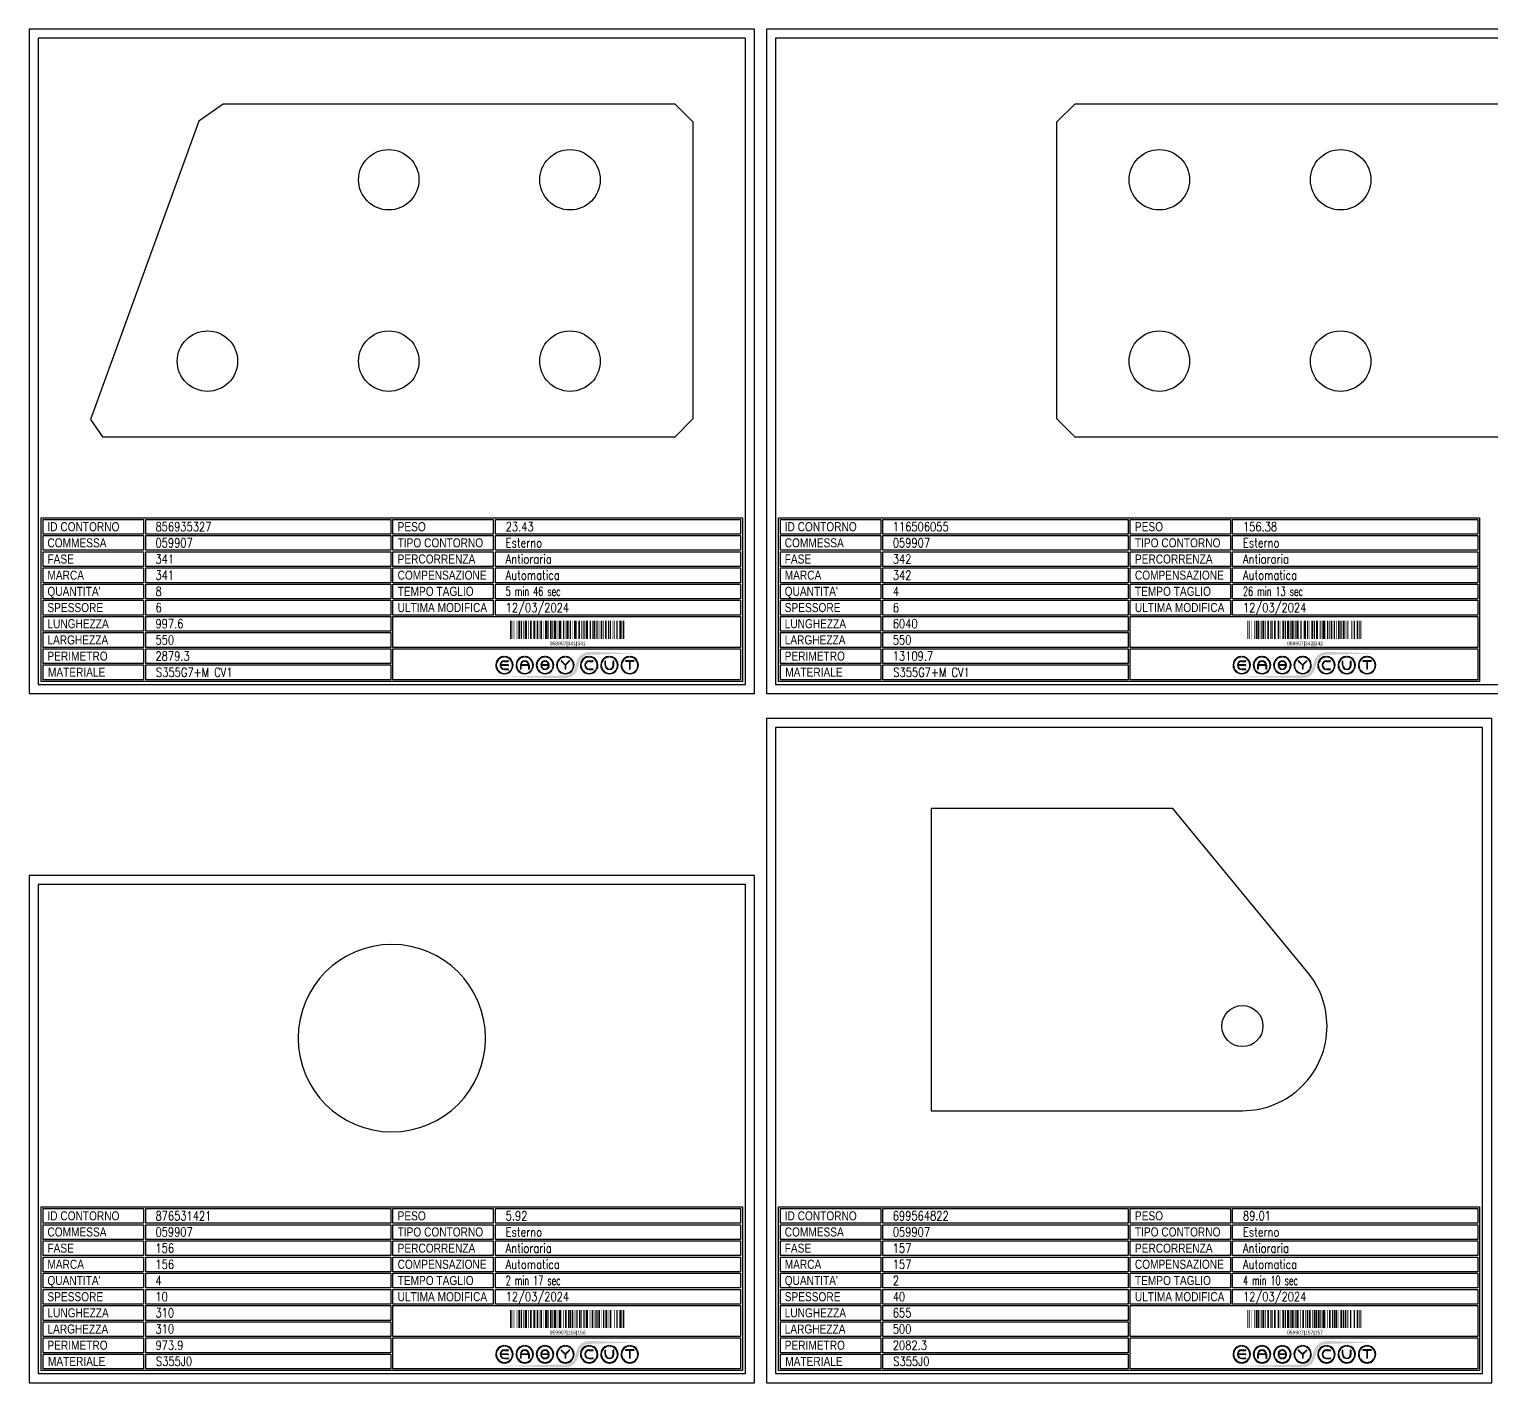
# Model space of a CAD drawing. Header units: millimetres. Extents: x 28039 to 145264, y 9873 to 40131.
# Drawn here: x 31699 to 34119, y 24993 to 27232 of the extents above; entities that cross this region are included whole.
import ezdxf
from ezdxf.enums import TextEntityAlignment as Align

# ---------------------------------------------------------------- set-up
doc = ezdxf.new("R2010")
doc.units = ezdxf.units.MM
doc.styles.add('EasyCutStyle', font='romans.shx', dxfattribs={"width": 0.8})
doc.styles.add('EasyCutStyle1', font='arial.ttf', dxfattribs={"width": 0.8})

# ---------------------------------------------------------------- blocks, each defined once
blk = doc.blocks.new('*U4')
at = {"color": 5}
blk.add_lwpolyline([(0, 0), (1200, 0), (1200, 839), (0, 839)], close=True, dxfattribs=at)
at = {"color": 7}
blk.add_lwpolyline([(15, 15), (1185, 15), (1185, 824), (15, 824)], close=True, dxfattribs=at)
at = {"color": 253}
blk.add_lwpolyline([(20, 291), (1180, 291), (1180, 20), (20, 20)], close=True, dxfattribs=at)
at = {"color": 2}
for points in [[(23, 288.1), (189.3, 288.1), (189.3, 263.7), (23, 263.7)], [(23, 288.1), (189.3, 288.1), (189.3, 263.7), (23, 263.7)], [(601.5, 288.1), (767.9, 288.1), (767.9, 263.7), (601.5, 263.7)], [(23, 261.4), (189.3, 261.4), (189.3, 237), (23, 237)], [(601.5, 261.4), (767.9, 261.4), (767.9, 237), (601.5, 237)], [(23, 234.6), (189.3, 234.6), (189.3, 210.2), (23, 210.2)], [(601.5, 234.6), (767.9, 234.6), (767.9, 210.2), (601.5, 210.2)], [(23, 207.9), (189.3, 207.9), (189.3, 183.4), (23, 183.4)], [(601.5, 207.9), (767.9, 207.9), (767.9, 183.4), (601.5, 183.4)], [(23, 181.1), (189.3, 181.1), (189.3, 156.7), (23, 156.7)], [(601.5, 181.1), (767.9, 181.1), (767.9, 156.7), (601.5, 156.7)], [(23, 154.3), (189.3, 154.3), (189.3, 129.9), (23, 129.9)], [(601.5, 154.3), (767.9, 154.3), (767.9, 129.9), (601.5, 129.9)], [(23, 127.6), (189.3, 127.6), (189.3, 103.1), (23, 103.1)], [(23, 100.8), (189.3, 100.8), (189.3, 76.4), (23, 76.4)], [(23, 74), (189.3, 74), (189.3, 49.6), (23, 49.6)], [(23, 47.3), (189.3, 47.3), (189.3, 22.9), (23, 22.9)]]:
    blk.add_lwpolyline(points, close=True, dxfattribs=at)
at = {"color": 1}
for points in [[(192.7, 288.1), (598.5, 288.1), (598.5, 263.7), (192.7, 263.7)], [(771.3, 288.1), (1177.2, 288.1), (1177.2, 263.7), (771.3, 263.7)], [(192.7, 261.4), (598.5, 261.4), (598.5, 237), (192.7, 237)], [(771.3, 261.4), (1177.2, 261.4), (1177.2, 237), (771.3, 237)], [(192.7, 234.6), (598.5, 234.6), (598.5, 210.2), (192.7, 210.2)], [(771.3, 234.6), (1177.2, 234.6), (1177.2, 210.2), (771.3, 210.2)], [(192.7, 207.9), (598.5, 207.9), (598.5, 183.4), (192.7, 183.4)], [(771.3, 207.9), (1177.2, 207.9), (1177.2, 183.4), (771.3, 183.4)], [(192.7, 181.1), (598.5, 181.1), (598.5, 156.7), (192.7, 156.7)], [(771.3, 181.1), (1177.2, 181.1), (1177.2, 156.7), (771.3, 156.7)], [(192.7, 154.3), (598.5, 154.3), (598.5, 129.9), (192.7, 129.9)], [(771.3, 154.3), (1177.2, 154.3), (1177.2, 129.9), (771.3, 129.9)], [(192.7, 127.6), (598.5, 127.6), (598.5, 103.1), (192.7, 103.1)], [(601.5, 127.6), (1177.2, 127.6), (1177.2, 76.4), (601.5, 76.4)], [(192.7, 100.8), (598.5, 100.8), (598.5, 76.4), (192.7, 76.4)], [(192.7, 74), (598.5, 74), (598.5, 49.6), (192.7, 49.6)], [(601.5, 74), (1177.2, 74), (1177.2, 22.9), (601.5, 22.9)], [(192.7, 47.3), (598.5, 47.3), (598.5, 22.9), (192.7, 22.9)]]:
    blk.add_lwpolyline(points, close=True, dxfattribs=at)
at = {"color": 161, "style": 'EasyCutStyle1', "width": 0.8}
for s, p in [('ID CONTORNO', (30.1, 268.6)), ('PESO', (609.6, 268.6)), ('COMMESSA', (30.1, 241.9)), ('TIPO CONTORNO', (609.6, 241.9)), ('FASE', (30.1, 215.1)), ('PERCORRENZA', (609.6, 215.1)), ('MARCA', (30.1, 188.4)), ('COMPENSAZIONE', (609.6, 188.4)), ("QUANTITA'", (30.1, 161.6)), ('TEMPO TAGLIO', (609.6, 161.6)), ('SPESSORE', (30.1, 134.8)), ('ULTIMA MODIFICA', (609.6, 134.8)), ('LUNGHEZZA', (30.1, 108.1)), ('LARGHEZZA', (30.1, 81.3)), ('PERIMETRO', (30.1, 54.5)), ('MATERIALE', (31, 27.8))]:
    blk.add_text(s, height=15, dxfattribs=at).set_placement(p)
at = {"style": 'EasyCutStyle'}
for tag, p, width in [('IDSHAPE', (208.9, 268.6), 0.8), ('WEIGTHSHAPE', (788.4, 268.6), 0.8), ('ORDERSHAPE', (208.9, 241.9), 0.8), ('TYPESHAPE', (788.4, 241.9), 0.8), ('PHASESHAPE', (208.9, 215.1), 0.8), ('JOUSHAPE', (788.4, 215.1), 0.8), ('MKSHAPE', (208.9, 188.4), 0.8), ('COMPSHAPE', (788.4, 188.4), 0.8), ('QTASHAPE', (208.9, 161.6), 0.8), ('TIMECUTSHAPE', (788.4, 161.6), 0.65), ('TKSHAPE', (208.9, 134.8), 0.8), ('LASTMODIFYSHAPE', (788.4, 134.8), 0.8), ('LENGTHSHAPE', (208.9, 108.1), 0.8), ('HEIGHTSHAPE', (208.9, 81.3), 0.8), ('PERIMETERSHAPE', (208.9, 54.5), 0.8), ('MATSHAPE', (209.8, 27.8), 0.8)]:
    blk.add_attdef(tag, p, '', height=15, dxfattribs=dict(at, width=width))
blk = doc.blocks.new('Logo')
h = blk.add_hatch(color=256)
h.set_gradient(color1=(255, 0, 0), color2=(255, 255, 0), tint=1)
h.paths.add_polyline_path([(20.5, 4.4, -0.339454), (37.1, 17.2), (118.6, 19.6), (37.1, 22, 0.339454), (15.8, 5.7), (13.2, -4.2, -0.339454), (-3.4, -16.9), (-118.2, -19.3), (-3.4, -21.7, 0.339454), (17.8, -5.4)])
for color, points in [(140, [(-115.9, -5.7, -1), (-116.7, -6.1, -0.520567), (-104.9, 14.3, -1), (-104.9, 13.5, 0.520567)]), (256, [(-97.3, 0.4), (-110, 0.4, -0.394366), (-103.7, 6.3), (-97.3, 6.3, 1), (-97.3, 7.2), (-103.7, 7.2, 1), (-103.7, -7.2), (-97.3, -7.2, 1), (-97.3, -6.3), (-103.7, -6.3, -0.394366), (-110, -0.4), (-97.3, -0.4, 1)]), (140, [(-91.4, -5.7, 1), (-90.6, -6.1, 0.520567), (-102.4, 14.3, 0.916853), (-102.6, 13.5, 0.043377), (-102.5, 13.5, -0.520567)]), (140, [(-82.3, -5.7, -1), (-83.1, -6.1, -0.520567), (-71.3, 14.3, -1), (-71.3, 13.5, 0.520567)]), (140, [(-57.8, -5.7, 1), (-57, -6.1, 0.520567), (-68.8, 14.3, 1), (-68.9, 13.5, -0.520567)]), (140, [(-48.7, -5.7, -1), (-49.5, -6.1, -0.520567), (-37.7, 14.3, -1), (-37.7, 13.5, 0.520567)]), (256, [(-31.2, -0.4, -0.486114), (-30.3, -1.5, -0.776377), (-42.6, -1.6, 1), (-43.4, -1.9, 0.776377), (-29.5, -1.7, 0.486114), (-31.2, 0.4), (-41.8, 0.4, -0.486114), (-42.6, 1.5, -0.776377), (-30.4, 1.6, 1), (-29.5, 1.9, 0.776377), (-43.5, 1.7, 0.486114), (-41.8, -0.4)]), (140, [(-24.2, -5.7, 1), (-23.4, -6.1, 0.520567), (-35.2, 14.3, 1), (-35.3, 13.5, -0.520567)]), (140, [(-15.1, -5.7, -1), (-15.9, -6.1, -0.520567), (-4.1, 14.3, -1), (-4.1, 13.5, 0.520567)]), (256, [(-9.3, 7.1, 1), (-10, 6.5), (-3.3, -0.2), (-3.3, -6.3, 1), (-2.4, -6.3), (-2.4, -0.2), (4.2, 6.5, 1), (3.6, 7.1), (-2.9, 0.6)]), (140, [(9.4, -5.7, 1), (10.2, -6.1, 0.520567), (-1.6, 14.3, 1), (-1.7, 13.5, -0.520567)]), (140, [(24.2, -5.7, -1), (23.4, -6.1, -0.520567), (35.2, 14.3, -1), (35.3, 13.5, 0.520567)]), (256, [(36.5, -7.2), (42.8, -7.2, 1), (42.8, -6.3), (36.5, -6.3, -1), (36.5, 6.3), (42.8, 6.3, 1), (42.8, 7.2), (36.5, 7.2, 1)]), (140, [(48.7, -5.7, 1), (49.5, -6.1, 0.520567), (37.7, 14.3, 1), (37.7, 13.5, -0.520567)]), (140, [(57.8, -5.7, -1), (57, -6.1, -0.520567), (68.8, 14.3, -1), (68.9, 13.5, 0.520567)]), (256, [(63.7, 0), (63.7, 6.3, 1), (62.9, 6.3), (62.9, 0, 1), (77.3, 0), (77.3, 6.3, 1), (76.4, 6.3), (76.4, 0, -1)]), (140, [(82.3, -5.7, 1), (83.1, -6.1, 0.520567), (71.3, 14.3, 1), (71.3, 13.5, -0.520567)]), (140, [(91.4, -5.7, -1), (90.6, -6.1, -0.520567), (102.4, 14.3, -1), (102.5, 13.5, 0.520567)]), (256, [(96.9, 7.2, 1), (96.9, 6.3), (103.2, 6.3), (103.2, -6.3, 1), (104.1, -6.3), (104.1, 6.3), (110.4, 6.3, 1), (110.4, 7.2)]), (140, [(115.9, -5.7, 1), (116.7, -6.1, 0.520567), (104.9, 14.3, 1), (104.9, 13.5, -0.520567)]), (140, [(-91.9, -8.3, 1), (-92.6, -7.8, -0.520567), (-114.8, -7.8, 1), (-115.5, -8.3, 0.520567)]), (140, [(-58.3, -8.3, 1), (-59, -7.8, -0.520567), (-81.2, -7.8, 1), (-81.9, -8.3, 0.520567)]), (140, [(-24.7, -8.3, 1), (-25.4, -7.8, -0.520567), (-47.6, -7.8, 1), (-48.3, -8.3, 0.520567)]), (140, [(8.9, -8.3, 1), (8.2, -7.8, -0.520567), (-14, -7.8, 1), (-14.7, -8.3, 0.520567)]), (140, [(48.3, -8.3, 1), (47.6, -7.8, -0.520567), (25.4, -7.8, 1), (24.7, -8.3, 0.520567)]), (140, [(81.9, -8.3, 1), (81.2, -7.8, -0.520567), (59, -7.8, 1), (58.3, -8.3, 0.520567)]), (140, [(115.5, -8.3, 1), (114.8, -7.8, -0.520567), (92.6, -7.8, 1), (91.9, -8.3, 0.520567)])]:
    blk.add_hatch(color=color).paths.add_polyline_path(points)
h = blk.add_hatch(color=256)
h.paths.add_polyline_path([(-63.7, -0.4), (-63.7, -6.3, 1), (-62.9, -6.3), (-62.9, 0, 1), (-77.3, 0), (-77.3, -6.3, 1), (-76.4, -6.3), (-76.4, -0.4)])
h.paths.add_polyline_path([(-76.4, 0.4, -0.933992), (-63.8, 0.4)], flags=16)
for p, q in [((-97.3, 0.4), (-110, 0.4)), ((-103.7, 7.2), (-97.3, 7.2)), ((-103.7, 6.3), (-97.3, 6.3)), ((-77.3, 0), (-77.3, -6.3)), ((-63.8, 0.4), (-76.4, 0.4)), ((-62.9, 0), (-62.9, -6.3)), ((-31.2, 0.4), (-41.8, 0.4)), ((-3.3, -0.2), (-10, 6.5)), ((-2.9, 0.6), (-9.3, 7.1)), ((-2.9, 0.6), (3.6, 7.1)), ((-2.4, -0.2), (4.2, 6.5)), ((36.5, 7.2), (42.8, 7.2)), ((36.5, 6.3), (42.8, 6.3)), ((62.9, 0), (62.9, 6.3)), ((63.7, 0), (63.7, 6.3)), ((76.4, 0), (76.4, 6.3)), ((77.3, 0), (77.3, 6.3)), ((110.4, 7.2), (96.9, 7.2)), ((103.2, 6.3), (96.9, 6.3)), ((103.2, 6.3), (103.2, -6.3)), ((104.1, 6.3), (104.1, -6.3)), ((110.4, 6.3), (104.1, 6.3)), ((-97.3, -0.4), (-110, -0.4)), ((-103.7, -6.3), (-97.3, -6.3)), ((-103.7, -7.2), (-97.3, -7.2)), ((-76.4, -0.4), (-76.4, -6.3)), ((-63.7, -0.4), (-76.4, -0.4)), ((-63.7, -0.4), (-63.7, -6.3)), ((-31.2, -0.4), (-41.8, -0.4)), ((-3.3, -0.2), (-3.3, -6.3)), ((-2.4, -0.2), (-2.4, -6.3)), ((36.5, -6.3), (42.8, -6.3)), ((36.5, -7.2), (42.8, -7.2))]:
    blk.add_line(p, q)
at = {"color": 140}
for centre, radius, start, end in [((-103.7, 0), 14.4, 95, 205), ((-103.7, 0), 13.5, 95, 205), ((-104.9, 13.9), 0.432, 275, 95), ((-102.5, 13.9), 0.432, 85, 265), ((-103.7, 0), 13.5, 335, 85), ((-103.7, 0), 14.4, 335, 85), ((-70.1, 0), 14.4, 95, 205), ((-70.1, 0), 13.5, 95, 205), ((-71.3, 13.9), 0.432, 275, 95), ((-68.9, 13.9), 0.432, 85, 265), ((-70.1, 0), 13.5, 335, 85), ((-70.1, 0), 14.4, 335, 85), ((-36.5, 0), 14.4, 95, 205), ((-36.5, 0), 13.5, 95, 205), ((-37.7, 13.9), 0.432, 275, 95), ((-35.3, 13.9), 0.432, 85, 265), ((-36.5, 0), 13.5, 335, 85), ((-36.5, 0), 14.4, 335, 85), ((-2.9, 0), 14.4, 95, 205), ((-2.9, 0), 13.5, 95, 205), ((-4.1, 13.9), 0.432, 275, 95), ((-1.7, 13.9), 0.432, 85, 265), ((-2.9, 0), 13.5, 335, 85), ((-2.9, 0), 14.4, 335, 85), ((36.5, 0), 14.4, 95, 205), ((36.5, 0), 13.5, 95, 205), ((35.3, 13.9), 0.432, 275, 95), ((37.7, 13.9), 0.432, 85, 265), ((36.5, 0), 14.4, 335, 85), ((36.5, 0), 13.5, 335, 85), ((70.1, 0), 14.4, 95, 205), ((70.1, 0), 13.5, 95, 205), ((68.9, 13.9), 0.432, 275, 95), ((71.3, 13.9), 0.432, 85, 265), ((70.1, 0), 14.4, 335, 85), ((70.1, 0), 13.5, 335, 85), ((103.7, 0), 14.4, 95, 205), ((103.7, 0), 13.5, 95, 205), ((102.5, 13.9), 0.432, 275, 95), ((104.9, 13.9), 0.432, 85, 265), ((103.7, 0), 14.4, 335, 85), ((103.7, 0), 13.5, 335, 85), ((-116.3, -5.9), 0.432, 205, 25), ((-115.1, -8), 0.432, 35, 215), ((-103.7, 0), 14.4, 215, 325), ((-103.7, 0), 13.5, 215, 325), ((-92.2, -8), 0.432, 325, 145), ((-91, -5.9), 0.432, 155, 335), ((-82.7, -5.9), 0.432, 205, 25), ((-81.5, -8), 0.432, 35, 215), ((-70.1, 0), 14.4, 215, 325), ((-70.1, 0), 13.5, 215, 325), ((-58.6, -8), 0.432, 325, 145), ((-57.4, -5.9), 0.432, 155, 335), ((-49.1, -5.9), 0.432, 205, 25), ((-47.9, -8), 0.432, 35, 215), ((-36.5, 0), 14.4, 215, 325), ((-36.5, 0), 13.5, 215, 325), ((-25, -8), 0.432, 325, 145), ((-23.8, -5.9), 0.432, 155, 335), ((-15.5, -5.9), 0.432, 205, 25), ((-14.3, -8), 0.432, 35, 215), ((-2.9, 0), 14.4, 215, 325), ((-2.9, 0), 13.5, 215, 325), ((8.6, -8), 0.432, 325, 145), ((9.8, -5.9), 0.432, 155, 335), ((23.8, -5.9), 0.432, 205, 25), ((25, -8), 0.432, 35, 215), ((36.5, 0), 14.4, 215, 325), ((36.5, 0), 13.5, 215, 325), ((47.9, -8), 0.432, 325, 145), ((49.1, -5.9), 0.432, 155, 335), ((57.4, -5.9), 0.432, 205, 25), ((58.6, -8), 0.432, 35, 215), ((70.1, 0), 14.4, 215, 325), ((70.1, 0), 13.5, 215, 325), ((81.5, -8), 0.432, 325, 145), ((82.7, -5.9), 0.432, 155, 335), ((91, -5.9), 0.432, 205, 25), ((92.2, -8), 0.432, 35, 215), ((103.7, 0), 14.4, 215, 325), ((103.7, 0), 13.5, 215, 325), ((115.1, -8), 0.432, 325, 145), ((116.3, -5.9), 0.432, 155, 335)]:
    blk.add_arc(centre, radius, start, end, dxfattribs=at)
for centre, radius, start, end in [((-103.7, 0), 7.2, 90, 270), ((-103.7, 0), 6.34, 90, 176.0904), ((-97.3, 6.8), 0.432, 270, 90), ((-97.3, 0), 0.432, 270, 90), ((-70.1, 0), 7.2, 0, 180), ((-70.1, 0), 6.34, 3.9096, 176.0904), ((-36.5, 0), 7.2, 15, 166.2998), ((-41.8, 1.3), 1.73, 166.2998, 270), ((-41.8, 1.3), 0.864, 166.2998, 270), ((-36.5, 0), 6.34, 15, 166.2998), ((-31.2, -1.3), 1.73, 346.2998, 90), ((-29.9, 1.8), 0.432, 195, 15), ((-9.6, 6.8), 0.432, 45, 225), ((3.9, 6.8), 0.432, 315, 135), ((36.5, 0), 7.2, 90, 270), ((36.5, 0), 6.34, 90, 270), ((42.8, 6.8), 0.432, 270, 90), ((63.3, 6.3), 0.432, 0, 180), ((70.1, 0), 7.2, 180, 0), ((70.1, 0), 6.34, 180, 0), ((76.8, 6.3), 0.432, 0, 180), ((96.9, 6.8), 0.432, 90, 270), ((110.4, 6.8), 0.432, 270, 90), ((-103.7, 0), 6.34, 183.9096, 270), ((-97.3, -6.8), 0.432, 270, 90), ((-76.8, -6.3), 0.432, 180, 0), ((-63.3, -6.3), 0.432, 180, 0), ((-43, -1.8), 0.432, 15, 195), ((-36.5, 0), 7.2, 195, 346.2998), ((-36.5, 0), 6.34, 195, 346.2998), ((-31.2, -1.3), 0.864, 346.2998, 90), ((-2.9, -6.3), 0.432, 180, 0), ((42.8, -6.8), 0.432, 270, 90), ((103.7, -6.3), 0.432, 180, 0)]:
    blk.add_arc(centre, radius, start, end)
blk = doc.blocks.new('BARCODE128_876531421', base_point=(32588.8, 25073.4))
at = {"linetype": 'Continuous'}
for points, const_width in [([(32589.8, 25073.4), (32589.8, 25103.4)], 2), ([(32592.3, 25073.4), (32592.3, 25103.4)], 1), ([(32595.3, 25073.4), (32595.3, 25103.4)], 1), ([(32600.3, 25073.4), (32600.3, 25103.4)], 1), ([(32604.3, 25073.4), (32604.3, 25103.4)], 3), ([(32607.8, 25073.4), (32607.8, 25103.4)], 2), ([(32611.8, 25073.4), (32611.8, 25103.4)], 2), ([(32615.3, 25073.4), (32615.3, 25103.4)], 3), ([(32619.3, 25073.4), (32619.3, 25103.4)], 1), ([(32623.3, 25073.4), (32623.3, 25103.4)], 3), ([(32627.3, 25073.4), (32627.3, 25103.4)], 1), ([(32629.8, 25073.4), (32629.8, 25103.4)], 2), ([(32634.3, 25073.4), (32634.3, 25103.4)], 3), ([(32638.3, 25073.4), (32638.3, 25103.4)], 1), ([(32640.8, 25073.4), (32640.8, 25103.4)], 2), ([(32644.3, 25073.4), (32644.3, 25103.4)], 1), ([(32648.3, 25073.4), (32648.3, 25103.4)], 3), ([(32651.8, 25073.4), (32651.8, 25103.4)], 2), ([(32656.3, 25073.4), (32656.3, 25103.4)], 3), ([(32659.8, 25073.4), (32659.8, 25103.4)], 2), ([(32663.3, 25073.4), (32663.3, 25103.4)], 3), ([(32666.3, 25073.4), (32666.3, 25103.4)], 1), ([(32668.3, 25073.4), (32668.3, 25103.4)], 1), ([(32671.8, 25073.4), (32671.8, 25103.4)], 4), ([(32677.3, 25073.4), (32677.3, 25103.4)], 1), ([(32681.3, 25073.4), (32681.3, 25103.4)], 3), ([(32685.8, 25073.4), (32685.8, 25103.4)], 2), ([(32688.8, 25073.4), (32688.8, 25103.4)], 2), ([(32692.3, 25073.4), (32692.3, 25103.4)], 3), ([(32696.3, 25073.4), (32696.3, 25103.4)], 1), ([(32699.8, 25073.4), (32699.8, 25103.4)], 2), ([(32704.3, 25073.4), (32704.3, 25103.4)], 3), ([(32707.3, 25073.4), (32707.3, 25103.4)], 1), ([(32710.3, 25073.4), (32710.3, 25103.4)], 1), ([(32712.3, 25073.4), (32712.3, 25103.4)], 1), ([(32715.8, 25073.4), (32715.8, 25103.4)], 4), ([(32721.3, 25073.4), (32721.3, 25103.4)], 1), ([(32725.3, 25073.4), (32725.3, 25103.4)], 3), ([(32729.8, 25073.4), (32729.8, 25103.4)], 2), ([(32732.8, 25073.4), (32732.8, 25103.4)], 2), ([(32736.3, 25073.4), (32736.3, 25103.4)], 3), ([(32740.3, 25073.4), (32740.3, 25103.4)], 1), ([(32743.8, 25073.4), (32743.8, 25103.4)], 2), ([(32748.3, 25073.4), (32748.3, 25103.4)], 3), ([(32751.3, 25073.4), (32751.3, 25103.4)], 1), ([(32754.8, 25073.4), (32754.8, 25103.4)], 2), ([(32757.3, 25073.4), (32757.3, 25103.4)], 1), ([(32761.3, 25073.4), (32761.3, 25103.4)], 1), ([(32765.8, 25073.4), (32765.8, 25103.4)], 2), ([(32771.3, 25073.4), (32771.3, 25103.4)], 3), ([(32774.3, 25073.4), (32774.3, 25103.4)], 1), ([(32776.8, 25073.4), (32776.8, 25103.4)], 2)]:
    blk.add_lwpolyline(points, dxfattribs=dict(at, const_width=const_width))
blk.add_text('059907|156|156', height=6).set_placement((32684.3, 25062.9), align=Align.CENTER)
blk = doc.blocks.new('*U77')
at = {"color": 5}
blk.add_lwpolyline([(0, 0), (1200, 0), (1200, 1099), (0, 1099)], close=True, dxfattribs=at)
at = {"color": 7}
blk.add_lwpolyline([(15, 15), (1185, 15), (1185, 1084), (15, 1084)], close=True, dxfattribs=at)
at = {"color": 253}
blk.add_lwpolyline([(20, 291), (1180, 291), (1180, 20), (20, 20)], close=True, dxfattribs=at)
at = {"color": 2}
for points in [[(23, 288.1), (189.3, 288.1), (189.3, 263.7), (23, 263.7)], [(23, 288.1), (189.3, 288.1), (189.3, 263.7), (23, 263.7)], [(601.5, 288.1), (767.9, 288.1), (767.9, 263.7), (601.5, 263.7)], [(23, 261.4), (189.3, 261.4), (189.3, 237), (23, 237)], [(601.5, 261.4), (767.9, 261.4), (767.9, 237), (601.5, 237)], [(23, 234.6), (189.3, 234.6), (189.3, 210.2), (23, 210.2)], [(601.5, 234.6), (767.9, 234.6), (767.9, 210.2), (601.5, 210.2)], [(23, 207.9), (189.3, 207.9), (189.3, 183.4), (23, 183.4)], [(601.5, 207.9), (767.9, 207.9), (767.9, 183.4), (601.5, 183.4)], [(23, 181.1), (189.3, 181.1), (189.3, 156.7), (23, 156.7)], [(601.5, 181.1), (767.9, 181.1), (767.9, 156.7), (601.5, 156.7)], [(23, 154.3), (189.3, 154.3), (189.3, 129.9), (23, 129.9)], [(601.5, 154.3), (767.9, 154.3), (767.9, 129.9), (601.5, 129.9)], [(23, 127.6), (189.3, 127.6), (189.3, 103.1), (23, 103.1)], [(23, 100.8), (189.3, 100.8), (189.3, 76.4), (23, 76.4)], [(23, 74), (189.3, 74), (189.3, 49.6), (23, 49.6)], [(23, 47.3), (189.3, 47.3), (189.3, 22.9), (23, 22.9)]]:
    blk.add_lwpolyline(points, close=True, dxfattribs=at)
at = {"color": 1}
for points in [[(192.7, 288.1), (598.5, 288.1), (598.5, 263.7), (192.7, 263.7)], [(771.3, 288.1), (1177.2, 288.1), (1177.2, 263.7), (771.3, 263.7)], [(192.7, 261.4), (598.5, 261.4), (598.5, 237), (192.7, 237)], [(771.3, 261.4), (1177.2, 261.4), (1177.2, 237), (771.3, 237)], [(192.7, 234.6), (598.5, 234.6), (598.5, 210.2), (192.7, 210.2)], [(771.3, 234.6), (1177.2, 234.6), (1177.2, 210.2), (771.3, 210.2)], [(192.7, 207.9), (598.5, 207.9), (598.5, 183.4), (192.7, 183.4)], [(771.3, 207.9), (1177.2, 207.9), (1177.2, 183.4), (771.3, 183.4)], [(192.7, 181.1), (598.5, 181.1), (598.5, 156.7), (192.7, 156.7)], [(771.3, 181.1), (1177.2, 181.1), (1177.2, 156.7), (771.3, 156.7)], [(192.7, 154.3), (598.5, 154.3), (598.5, 129.9), (192.7, 129.9)], [(771.3, 154.3), (1177.2, 154.3), (1177.2, 129.9), (771.3, 129.9)], [(192.7, 127.6), (598.5, 127.6), (598.5, 103.1), (192.7, 103.1)], [(601.5, 127.6), (1177.2, 127.6), (1177.2, 76.4), (601.5, 76.4)], [(192.7, 100.8), (598.5, 100.8), (598.5, 76.4), (192.7, 76.4)], [(192.7, 74), (598.5, 74), (598.5, 49.6), (192.7, 49.6)], [(601.5, 74), (1177.2, 74), (1177.2, 22.9), (601.5, 22.9)], [(192.7, 47.3), (598.5, 47.3), (598.5, 22.9), (192.7, 22.9)]]:
    blk.add_lwpolyline(points, close=True, dxfattribs=at)
at = {"color": 161, "style": 'EasyCutStyle1', "width": 0.8}
for s, p in [('ID CONTORNO', (30.1, 268.6)), ('PESO', (609.6, 268.6)), ('COMMESSA', (30.1, 241.9)), ('TIPO CONTORNO', (609.6, 241.9)), ('FASE', (30.1, 215.1)), ('PERCORRENZA', (609.6, 215.1)), ('MARCA', (30.1, 188.4)), ('COMPENSAZIONE', (609.6, 188.4)), ("QUANTITA'", (30.1, 161.6)), ('TEMPO TAGLIO', (609.6, 161.6)), ('SPESSORE', (30.1, 134.8)), ('ULTIMA MODIFICA', (609.6, 134.8)), ('LUNGHEZZA', (30.1, 108.1)), ('LARGHEZZA', (30.1, 81.3)), ('PERIMETRO', (30.1, 54.5)), ('MATERIALE', (31, 27.8))]:
    blk.add_text(s, height=15, dxfattribs=at).set_placement(p)
at = {"style": 'EasyCutStyle'}
for tag, p, width in [('IDSHAPE', (208.9, 268.6), 0.8), ('WEIGTHSHAPE', (788.4, 268.6), 0.8), ('ORDERSHAPE', (208.9, 241.9), 0.8), ('TYPESHAPE', (788.4, 241.9), 0.8), ('PHASESHAPE', (208.9, 215.1), 0.8), ('JOUSHAPE', (788.4, 215.1), 0.8), ('MKSHAPE', (208.9, 188.4), 0.8), ('COMPSHAPE', (788.4, 188.4), 0.8), ('QTASHAPE', (208.9, 161.6), 0.8), ('TIMECUTSHAPE', (788.4, 161.6), 0.65), ('TKSHAPE', (208.9, 134.8), 0.8), ('LASTMODIFYSHAPE', (788.4, 134.8), 0.8), ('LENGTHSHAPE', (208.9, 108.1), 0.8), ('HEIGHTSHAPE', (208.9, 81.3), 0.8), ('PERIMETERSHAPE', (208.9, 54.5), 0.8), ('MATSHAPE', (209.8, 27.8), 0.8)]:
    blk.add_attdef(tag, p, '', height=15, dxfattribs=dict(at, width=width))
blk = doc.blocks.new('BARCODE128_699564822', base_point=(33808.8, 25073.4))
at = {"linetype": 'Continuous'}
for points, const_width in [([(33809.8, 25073.4), (33809.8, 25103.4)], 2), ([(33812.3, 25073.4), (33812.3, 25103.4)], 1), ([(33815.3, 25073.4), (33815.3, 25103.4)], 1), ([(33820.3, 25073.4), (33820.3, 25103.4)], 1), ([(33824.3, 25073.4), (33824.3, 25103.4)], 3), ([(33827.8, 25073.4), (33827.8, 25103.4)], 2), ([(33831.8, 25073.4), (33831.8, 25103.4)], 2), ([(33835.3, 25073.4), (33835.3, 25103.4)], 3), ([(33839.3, 25073.4), (33839.3, 25103.4)], 1), ([(33843.3, 25073.4), (33843.3, 25103.4)], 3), ([(33847.3, 25073.4), (33847.3, 25103.4)], 1), ([(33849.8, 25073.4), (33849.8, 25103.4)], 2), ([(33854.3, 25073.4), (33854.3, 25103.4)], 3), ([(33858.3, 25073.4), (33858.3, 25103.4)], 1), ([(33860.8, 25073.4), (33860.8, 25103.4)], 2), ([(33864.3, 25073.4), (33864.3, 25103.4)], 1), ([(33868.3, 25073.4), (33868.3, 25103.4)], 3), ([(33871.8, 25073.4), (33871.8, 25103.4)], 2), ([(33876.3, 25073.4), (33876.3, 25103.4)], 3), ([(33879.8, 25073.4), (33879.8, 25103.4)], 2), ([(33883.3, 25073.4), (33883.3, 25103.4)], 3), ([(33886.3, 25073.4), (33886.3, 25103.4)], 1), ([(33888.3, 25073.4), (33888.3, 25103.4)], 1), ([(33891.8, 25073.4), (33891.8, 25103.4)], 4), ([(33897.3, 25073.4), (33897.3, 25103.4)], 1), ([(33901.3, 25073.4), (33901.3, 25103.4)], 3), ([(33905.8, 25073.4), (33905.8, 25103.4)], 2), ([(33908.8, 25073.4), (33908.8, 25103.4)], 2), ([(33912.3, 25073.4), (33912.3, 25103.4)], 3), ([(33916.3, 25073.4), (33916.3, 25103.4)], 1), ([(33920.3, 25073.4), (33920.3, 25103.4)], 3), ([(33923.8, 25073.4), (33923.8, 25103.4)], 2), ([(33927.3, 25073.4), (33927.3, 25103.4)], 3), ([(33930.3, 25073.4), (33930.3, 25103.4)], 1), ([(33932.3, 25073.4), (33932.3, 25103.4)], 1), ([(33935.8, 25073.4), (33935.8, 25103.4)], 4), ([(33941.3, 25073.4), (33941.3, 25103.4)], 1), ([(33945.3, 25073.4), (33945.3, 25103.4)], 3), ([(33949.8, 25073.4), (33949.8, 25103.4)], 2), ([(33952.8, 25073.4), (33952.8, 25103.4)], 2), ([(33956.3, 25073.4), (33956.3, 25103.4)], 3), ([(33960.3, 25073.4), (33960.3, 25103.4)], 1), ([(33964.3, 25073.4), (33964.3, 25103.4)], 3), ([(33967.8, 25073.4), (33967.8, 25103.4)], 2), ([(33971.3, 25073.4), (33971.3, 25103.4)], 3), ([(33974.3, 25073.4), (33974.3, 25103.4)], 1), ([(33976.3, 25073.4), (33976.3, 25103.4)], 1), ([(33979.8, 25073.4), (33979.8, 25103.4)], 2), ([(33985.8, 25073.4), (33985.8, 25103.4)], 2), ([(33991.3, 25073.4), (33991.3, 25103.4)], 3), ([(33994.3, 25073.4), (33994.3, 25103.4)], 1), ([(33996.8, 25073.4), (33996.8, 25103.4)], 2)]:
    blk.add_lwpolyline(points, dxfattribs=dict(at, const_width=const_width))
blk.add_text('059907|157|157', height=6).set_placement((33904.3, 25062.9), align=Align.CENTER)
blk = doc.blocks.new('BARCODE128_856935327', base_point=(32588.8, 26213.4))
at = {"linetype": 'Continuous'}
for points, const_width in [([(32589.8, 26213.4), (32589.8, 26243.4)], 2), ([(32592.3, 26213.4), (32592.3, 26243.4)], 1), ([(32595.3, 26213.4), (32595.3, 26243.4)], 1), ([(32600.3, 26213.4), (32600.3, 26243.4)], 1), ([(32604.3, 26213.4), (32604.3, 26243.4)], 3), ([(32607.8, 26213.4), (32607.8, 26243.4)], 2), ([(32611.8, 26213.4), (32611.8, 26243.4)], 2), ([(32615.3, 26213.4), (32615.3, 26243.4)], 3), ([(32619.3, 26213.4), (32619.3, 26243.4)], 1), ([(32623.3, 26213.4), (32623.3, 26243.4)], 3), ([(32627.3, 26213.4), (32627.3, 26243.4)], 1), ([(32629.8, 26213.4), (32629.8, 26243.4)], 2), ([(32634.3, 26213.4), (32634.3, 26243.4)], 3), ([(32638.3, 26213.4), (32638.3, 26243.4)], 1), ([(32640.8, 26213.4), (32640.8, 26243.4)], 2), ([(32644.3, 26213.4), (32644.3, 26243.4)], 1), ([(32648.3, 26213.4), (32648.3, 26243.4)], 3), ([(32651.8, 26213.4), (32651.8, 26243.4)], 2), ([(32656.3, 26213.4), (32656.3, 26243.4)], 3), ([(32659.8, 26213.4), (32659.8, 26243.4)], 2), ([(32663.3, 26213.4), (32663.3, 26243.4)], 3), ([(32666.3, 26213.4), (32666.3, 26243.4)], 1), ([(32668.3, 26213.4), (32668.3, 26243.4)], 1), ([(32671.8, 26213.4), (32671.8, 26243.4)], 4), ([(32677.8, 26213.4), (32677.8, 26243.4)], 2), ([(32681.3, 26213.4), (32681.3, 26243.4)], 1), ([(32684.3, 26213.4), (32684.3, 26243.4)], 3), ([(32688.8, 26213.4), (32688.8, 26243.4)], 2), ([(32692.3, 26213.4), (32692.3, 26243.4)], 1), ([(32696.3, 26213.4), (32696.3, 26243.4)], 3), ([(32699.3, 26213.4), (32699.3, 26243.4)], 1), ([(32703.3, 26213.4), (32703.3, 26243.4)], 3), ([(32707.8, 26213.4), (32707.8, 26243.4)], 2), ([(32710.3, 26213.4), (32710.3, 26243.4)], 1), ([(32712.3, 26213.4), (32712.3, 26243.4)], 1), ([(32715.8, 26213.4), (32715.8, 26243.4)], 4), ([(32721.8, 26213.4), (32721.8, 26243.4)], 2), ([(32725.3, 26213.4), (32725.3, 26243.4)], 1), ([(32728.3, 26213.4), (32728.3, 26243.4)], 3), ([(32732.8, 26213.4), (32732.8, 26243.4)], 2), ([(32736.3, 26213.4), (32736.3, 26243.4)], 1), ([(32740.3, 26213.4), (32740.3, 26243.4)], 3), ([(32743.3, 26213.4), (32743.3, 26243.4)], 1), ([(32747.3, 26213.4), (32747.3, 26243.4)], 3), ([(32751.8, 26213.4), (32751.8, 26243.4)], 2), ([(32754.8, 26213.4), (32754.8, 26243.4)], 2), ([(32759.3, 26213.4), (32759.3, 26243.4)], 1), ([(32761.3, 26213.4), (32761.3, 26243.4)], 1), ([(32765.8, 26213.4), (32765.8, 26243.4)], 2), ([(32771.3, 26213.4), (32771.3, 26243.4)], 3), ([(32774.3, 26213.4), (32774.3, 26243.4)], 1), ([(32776.8, 26213.4), (32776.8, 26243.4)], 2)]:
    blk.add_lwpolyline(points, dxfattribs=dict(at, const_width=const_width))
blk.add_text('059907|341|341', height=6).set_placement((32684.3, 26202.9), align=Align.CENTER)
blk = doc.blocks.new('*U458')
at = {"color": 5}
blk.add_lwpolyline([(0, 0), (7000, 0), (7000, 1099), (0, 1099)], close=True, dxfattribs=at)
at = {"color": 7}
blk.add_lwpolyline([(15, 15), (6985, 15), (6985, 1084), (15, 1084)], close=True, dxfattribs=at)
at = {"color": 253}
blk.add_lwpolyline([(20, 291), (1180, 291), (1180, 20), (20, 20)], close=True, dxfattribs=at)
at = {"color": 2}
for points in [[(23, 288.1), (189.3, 288.1), (189.3, 263.7), (23, 263.7)], [(23, 288.1), (189.3, 288.1), (189.3, 263.7), (23, 263.7)], [(601.5, 288.1), (767.9, 288.1), (767.9, 263.7), (601.5, 263.7)], [(23, 261.4), (189.3, 261.4), (189.3, 237), (23, 237)], [(601.5, 261.4), (767.9, 261.4), (767.9, 237), (601.5, 237)], [(23, 234.6), (189.3, 234.6), (189.3, 210.2), (23, 210.2)], [(601.5, 234.6), (767.9, 234.6), (767.9, 210.2), (601.5, 210.2)], [(23, 207.9), (189.3, 207.9), (189.3, 183.4), (23, 183.4)], [(601.5, 207.9), (767.9, 207.9), (767.9, 183.4), (601.5, 183.4)], [(23, 181.1), (189.3, 181.1), (189.3, 156.7), (23, 156.7)], [(601.5, 181.1), (767.9, 181.1), (767.9, 156.7), (601.5, 156.7)], [(23, 154.3), (189.3, 154.3), (189.3, 129.9), (23, 129.9)], [(601.5, 154.3), (767.9, 154.3), (767.9, 129.9), (601.5, 129.9)], [(23, 127.6), (189.3, 127.6), (189.3, 103.1), (23, 103.1)], [(23, 100.8), (189.3, 100.8), (189.3, 76.4), (23, 76.4)], [(23, 74), (189.3, 74), (189.3, 49.6), (23, 49.6)], [(23, 47.3), (189.3, 47.3), (189.3, 22.9), (23, 22.9)]]:
    blk.add_lwpolyline(points, close=True, dxfattribs=at)
at = {"color": 1}
for points in [[(192.7, 288.1), (598.5, 288.1), (598.5, 263.7), (192.7, 263.7)], [(771.3, 288.1), (1177.2, 288.1), (1177.2, 263.7), (771.3, 263.7)], [(192.7, 261.4), (598.5, 261.4), (598.5, 237), (192.7, 237)], [(771.3, 261.4), (1177.2, 261.4), (1177.2, 237), (771.3, 237)], [(192.7, 234.6), (598.5, 234.6), (598.5, 210.2), (192.7, 210.2)], [(771.3, 234.6), (1177.2, 234.6), (1177.2, 210.2), (771.3, 210.2)], [(192.7, 207.9), (598.5, 207.9), (598.5, 183.4), (192.7, 183.4)], [(771.3, 207.9), (1177.2, 207.9), (1177.2, 183.4), (771.3, 183.4)], [(192.7, 181.1), (598.5, 181.1), (598.5, 156.7), (192.7, 156.7)], [(771.3, 181.1), (1177.2, 181.1), (1177.2, 156.7), (771.3, 156.7)], [(192.7, 154.3), (598.5, 154.3), (598.5, 129.9), (192.7, 129.9)], [(771.3, 154.3), (1177.2, 154.3), (1177.2, 129.9), (771.3, 129.9)], [(192.7, 127.6), (598.5, 127.6), (598.5, 103.1), (192.7, 103.1)], [(601.5, 127.6), (1177.2, 127.6), (1177.2, 76.4), (601.5, 76.4)], [(192.7, 100.8), (598.5, 100.8), (598.5, 76.4), (192.7, 76.4)], [(192.7, 74), (598.5, 74), (598.5, 49.6), (192.7, 49.6)], [(601.5, 74), (1177.2, 74), (1177.2, 22.9), (601.5, 22.9)], [(192.7, 47.3), (598.5, 47.3), (598.5, 22.9), (192.7, 22.9)]]:
    blk.add_lwpolyline(points, close=True, dxfattribs=at)
at = {"color": 161, "style": 'EasyCutStyle1', "width": 0.8}
for s, p in [('ID CONTORNO', (30.1, 268.6)), ('PESO', (609.6, 268.6)), ('COMMESSA', (30.1, 241.9)), ('TIPO CONTORNO', (609.6, 241.9)), ('FASE', (30.1, 215.1)), ('PERCORRENZA', (609.6, 215.1)), ('MARCA', (30.1, 188.4)), ('COMPENSAZIONE', (609.6, 188.4)), ("QUANTITA'", (30.1, 161.6)), ('TEMPO TAGLIO', (609.6, 161.6)), ('SPESSORE', (30.1, 134.8)), ('ULTIMA MODIFICA', (609.6, 134.8)), ('LUNGHEZZA', (30.1, 108.1)), ('LARGHEZZA', (30.1, 81.3)), ('PERIMETRO', (30.1, 54.5)), ('MATERIALE', (31, 27.8))]:
    blk.add_text(s, height=15, dxfattribs=at).set_placement(p)
at = {"style": 'EasyCutStyle'}
for tag, p, width in [('IDSHAPE', (208.9, 268.6), 0.8), ('WEIGTHSHAPE', (788.4, 268.6), 0.8), ('ORDERSHAPE', (208.9, 241.9), 0.8), ('TYPESHAPE', (788.4, 241.9), 0.8), ('PHASESHAPE', (208.9, 215.1), 0.8), ('JOUSHAPE', (788.4, 215.1), 0.8), ('MKSHAPE', (208.9, 188.4), 0.8), ('COMPSHAPE', (788.4, 188.4), 0.8), ('QTASHAPE', (208.9, 161.6), 0.8), ('TIMECUTSHAPE', (788.4, 161.6), 0.65), ('TKSHAPE', (208.9, 134.8), 0.8), ('LASTMODIFYSHAPE', (788.4, 134.8), 0.8), ('LENGTHSHAPE', (208.9, 108.1), 0.8), ('HEIGHTSHAPE', (208.9, 81.3), 0.8), ('PERIMETERSHAPE', (208.9, 54.5), 0.8), ('MATSHAPE', (209.8, 27.8), 0.8)]:
    blk.add_attdef(tag, p, '', height=15, dxfattribs=dict(at, width=width))
blk = doc.blocks.new('BARCODE128_116506055', base_point=(33808.8, 26213.4))
at = {"linetype": 'Continuous'}
for points, const_width in [([(33809.8, 26213.4), (33809.8, 26243.4)], 2), ([(33812.3, 26213.4), (33812.3, 26243.4)], 1), ([(33815.3, 26213.4), (33815.3, 26243.4)], 1), ([(33820.3, 26213.4), (33820.3, 26243.4)], 1), ([(33824.3, 26213.4), (33824.3, 26243.4)], 3), ([(33827.8, 26213.4), (33827.8, 26243.4)], 2), ([(33831.8, 26213.4), (33831.8, 26243.4)], 2), ([(33835.3, 26213.4), (33835.3, 26243.4)], 3), ([(33839.3, 26213.4), (33839.3, 26243.4)], 1), ([(33843.3, 26213.4), (33843.3, 26243.4)], 3), ([(33847.3, 26213.4), (33847.3, 26243.4)], 1), ([(33849.8, 26213.4), (33849.8, 26243.4)], 2), ([(33854.3, 26213.4), (33854.3, 26243.4)], 3), ([(33858.3, 26213.4), (33858.3, 26243.4)], 1), ([(33860.8, 26213.4), (33860.8, 26243.4)], 2), ([(33864.3, 26213.4), (33864.3, 26243.4)], 1), ([(33868.3, 26213.4), (33868.3, 26243.4)], 3), ([(33871.8, 26213.4), (33871.8, 26243.4)], 2), ([(33876.3, 26213.4), (33876.3, 26243.4)], 3), ([(33879.8, 26213.4), (33879.8, 26243.4)], 2), ([(33883.3, 26213.4), (33883.3, 26243.4)], 3), ([(33886.3, 26213.4), (33886.3, 26243.4)], 1), ([(33888.3, 26213.4), (33888.3, 26243.4)], 1), ([(33891.8, 26213.4), (33891.8, 26243.4)], 4), ([(33897.8, 26213.4), (33897.8, 26243.4)], 2), ([(33901.3, 26213.4), (33901.3, 26243.4)], 1), ([(33904.3, 26213.4), (33904.3, 26243.4)], 3), ([(33908.8, 26213.4), (33908.8, 26243.4)], 2), ([(33912.3, 26213.4), (33912.3, 26243.4)], 1), ([(33916.3, 26213.4), (33916.3, 26243.4)], 3), ([(33919.8, 26213.4), (33919.8, 26243.4)], 2), ([(33924.3, 26213.4), (33924.3, 26243.4)], 3), ([(33928.3, 26213.4), (33928.3, 26243.4)], 1), ([(33930.3, 26213.4), (33930.3, 26243.4)], 1), ([(33932.3, 26213.4), (33932.3, 26243.4)], 1), ([(33935.8, 26213.4), (33935.8, 26243.4)], 4), ([(33941.8, 26213.4), (33941.8, 26243.4)], 2), ([(33945.3, 26213.4), (33945.3, 26243.4)], 1), ([(33948.3, 26213.4), (33948.3, 26243.4)], 3), ([(33952.8, 26213.4), (33952.8, 26243.4)], 2), ([(33956.3, 26213.4), (33956.3, 26243.4)], 1), ([(33960.3, 26213.4), (33960.3, 26243.4)], 3), ([(33963.8, 26213.4), (33963.8, 26243.4)], 2), ([(33968.3, 26213.4), (33968.3, 26243.4)], 3), ([(33972.3, 26213.4), (33972.3, 26243.4)], 1), ([(33974.3, 26213.4), (33974.3, 26243.4)], 1), ([(33976.3, 26213.4), (33976.3, 26243.4)], 1), ([(33981.8, 26213.4), (33981.8, 26243.4)], 2), ([(33985.8, 26213.4), (33985.8, 26243.4)], 2), ([(33991.3, 26213.4), (33991.3, 26243.4)], 3), ([(33994.3, 26213.4), (33994.3, 26243.4)], 1), ([(33996.8, 26213.4), (33996.8, 26243.4)], 2)]:
    blk.add_lwpolyline(points, dxfattribs=dict(at, const_width=const_width))
blk.add_text('059907|342|342', height=6).set_placement((33904.3, 26202.9), align=Align.CENTER)

msp = doc.modelspace()

# ---------------------------------------------------------------- linework, layer by layer
at = {"color": 2}
for points in [[(31800, 26586.6), (31819.8, 26558.4), (32767.7, 26558.4), (32797.7, 26588.4), (32797.7, 27078.4), (32767.7, 27108.4), (32019.9, 27108.4), (31979.7, 27080.2)], [(33398.8, 26588.4), (33428.8, 26558.4), (39408.8, 26558.4), (39438.8, 26588.4), (39438.8, 27078.4), (39408.8, 27108.4), (33428.8, 27108.4), (33398.8, 27078.4)]]:
    msp.add_lwpolyline(points, close=True, dxfattribs=at)
at = {"color": 2, "elevation": 0}
for points in [[(33191.3, 25443.4), (33706.3, 25443.4, 0.414214), (33846.3, 25583.4), (33844.3, 25607.1, 0.129773), (33814.5, 25672.1), (33591.3, 25943.4), (33191.3, 25943.4)], [(32143.8, 25563.4, 1), (32453.8, 25563.4, 1)]]:
    msp.add_lwpolyline(points, format="xyb", close=True, dxfattribs=at)
at = {"color": 4}
for centre, radius in [((32293.7, 26983.4), 50), ((32593.7, 26983.4), 50), ((33568.8, 26983.4), 50), ((33868.8, 26983.4), 50), ((31993.7, 26683.4), 50), ((32293.7, 26683.4), 50), ((32593.7, 26683.4), 50), ((33568.8, 26683.4), 50), ((33868.8, 26683.4), 50), ((33706.3, 25583.4, 0), 34)]:
    msp.add_circle(centre, radius, dxfattribs=at)

# ---------------------------------------------------------------- block references
for name, p, values in [('*U77', (31698.8, 26133.4), {'IDSHAPE': '856935327', 'ORDERSHAPE': '059907', 'PHASESHAPE': '341', 'MKSHAPE': '341', 'TKSHAPE': '6', 'LENGTHSHAPE': '997.6', 'HEIGHTSHAPE': '550', 'MATSHAPE': 'S355G7+M CV1', 'LASTMODIFYSHAPE': '12/03/2024', 'PERIMETERSHAPE': '2879.3', 'WEIGTHSHAPE': '23.43', 'TYPESHAPE': 'Esterno', 'JOUSHAPE': 'Antioraria', 'COMPSHAPE': 'Automatica', 'TIMECUTSHAPE': '5 min 46 sec', 'QTASHAPE': '8'}), ('*U458', (32918.8, 26133.4), {'IDSHAPE': '116506055', 'ORDERSHAPE': '059907', 'PHASESHAPE': '342', 'MKSHAPE': '342', 'TKSHAPE': '6', 'LENGTHSHAPE': '6040', 'HEIGHTSHAPE': '550', 'MATSHAPE': 'S355G7+M CV1', 'LASTMODIFYSHAPE': '12/03/2024', 'PERIMETERSHAPE': '13109.7', 'WEIGTHSHAPE': '156.38', 'TYPESHAPE': 'Esterno', 'JOUSHAPE': 'Antioraria', 'COMPSHAPE': 'Automatica', 'TIMECUTSHAPE': '26 min 13 sec', 'QTASHAPE': '4'}), ('*U77', (32918.8, 24993.4), {'IDSHAPE': '699564822', 'ORDERSHAPE': '059907', 'PHASESHAPE': '157', 'MKSHAPE': '157', 'TKSHAPE': '40', 'LENGTHSHAPE': '655', 'HEIGHTSHAPE': '500', 'MATSHAPE': 'S355J0', 'LASTMODIFYSHAPE': '12/03/2024', 'PERIMETERSHAPE': '2082.3', 'WEIGTHSHAPE': '89.01', 'TYPESHAPE': 'Esterno', 'JOUSHAPE': 'Antioraria', 'COMPSHAPE': 'Automatica', 'TIMECUTSHAPE': '4 min 10 sec', 'QTASHAPE': '2'}), ('*U4', (31698.8, 24993.4), {'IDSHAPE': '876531421', 'ORDERSHAPE': '059907', 'PHASESHAPE': '156', 'MKSHAPE': '156', 'TKSHAPE': '10', 'LENGTHSHAPE': '310', 'HEIGHTSHAPE': '310', 'MATSHAPE': 'S355J0', 'LASTMODIFYSHAPE': '12/03/2024', 'PERIMETERSHAPE': '973.9', 'WEIGTHSHAPE': '5.92', 'TYPESHAPE': 'Esterno', 'JOUSHAPE': 'Antioraria', 'COMPSHAPE': 'Automatica', 'TIMECUTSHAPE': '2 min 17 sec', 'QTASHAPE': '4'})]:
    msp.add_blockref(name, p).add_auto_attribs(values)
for name, p in [('BARCODE128_856935327', (32494.3, 26223.9)), ('BARCODE128_116506055', (33714.3, 26223.9)), ('Logo', (32588.8, 26180.4)), ('Logo', (33808.8, 26180.4)), ('BARCODE128_876531421', (32494.3, 25083.9)), ('BARCODE128_699564822', (33714.3, 25083.9)), ('Logo', (32588.8, 25040.4)), ('Logo', (33808.8, 25040.4))]:
    msp.add_blockref(name, p)

doc.saveas('drawing.dxf')
